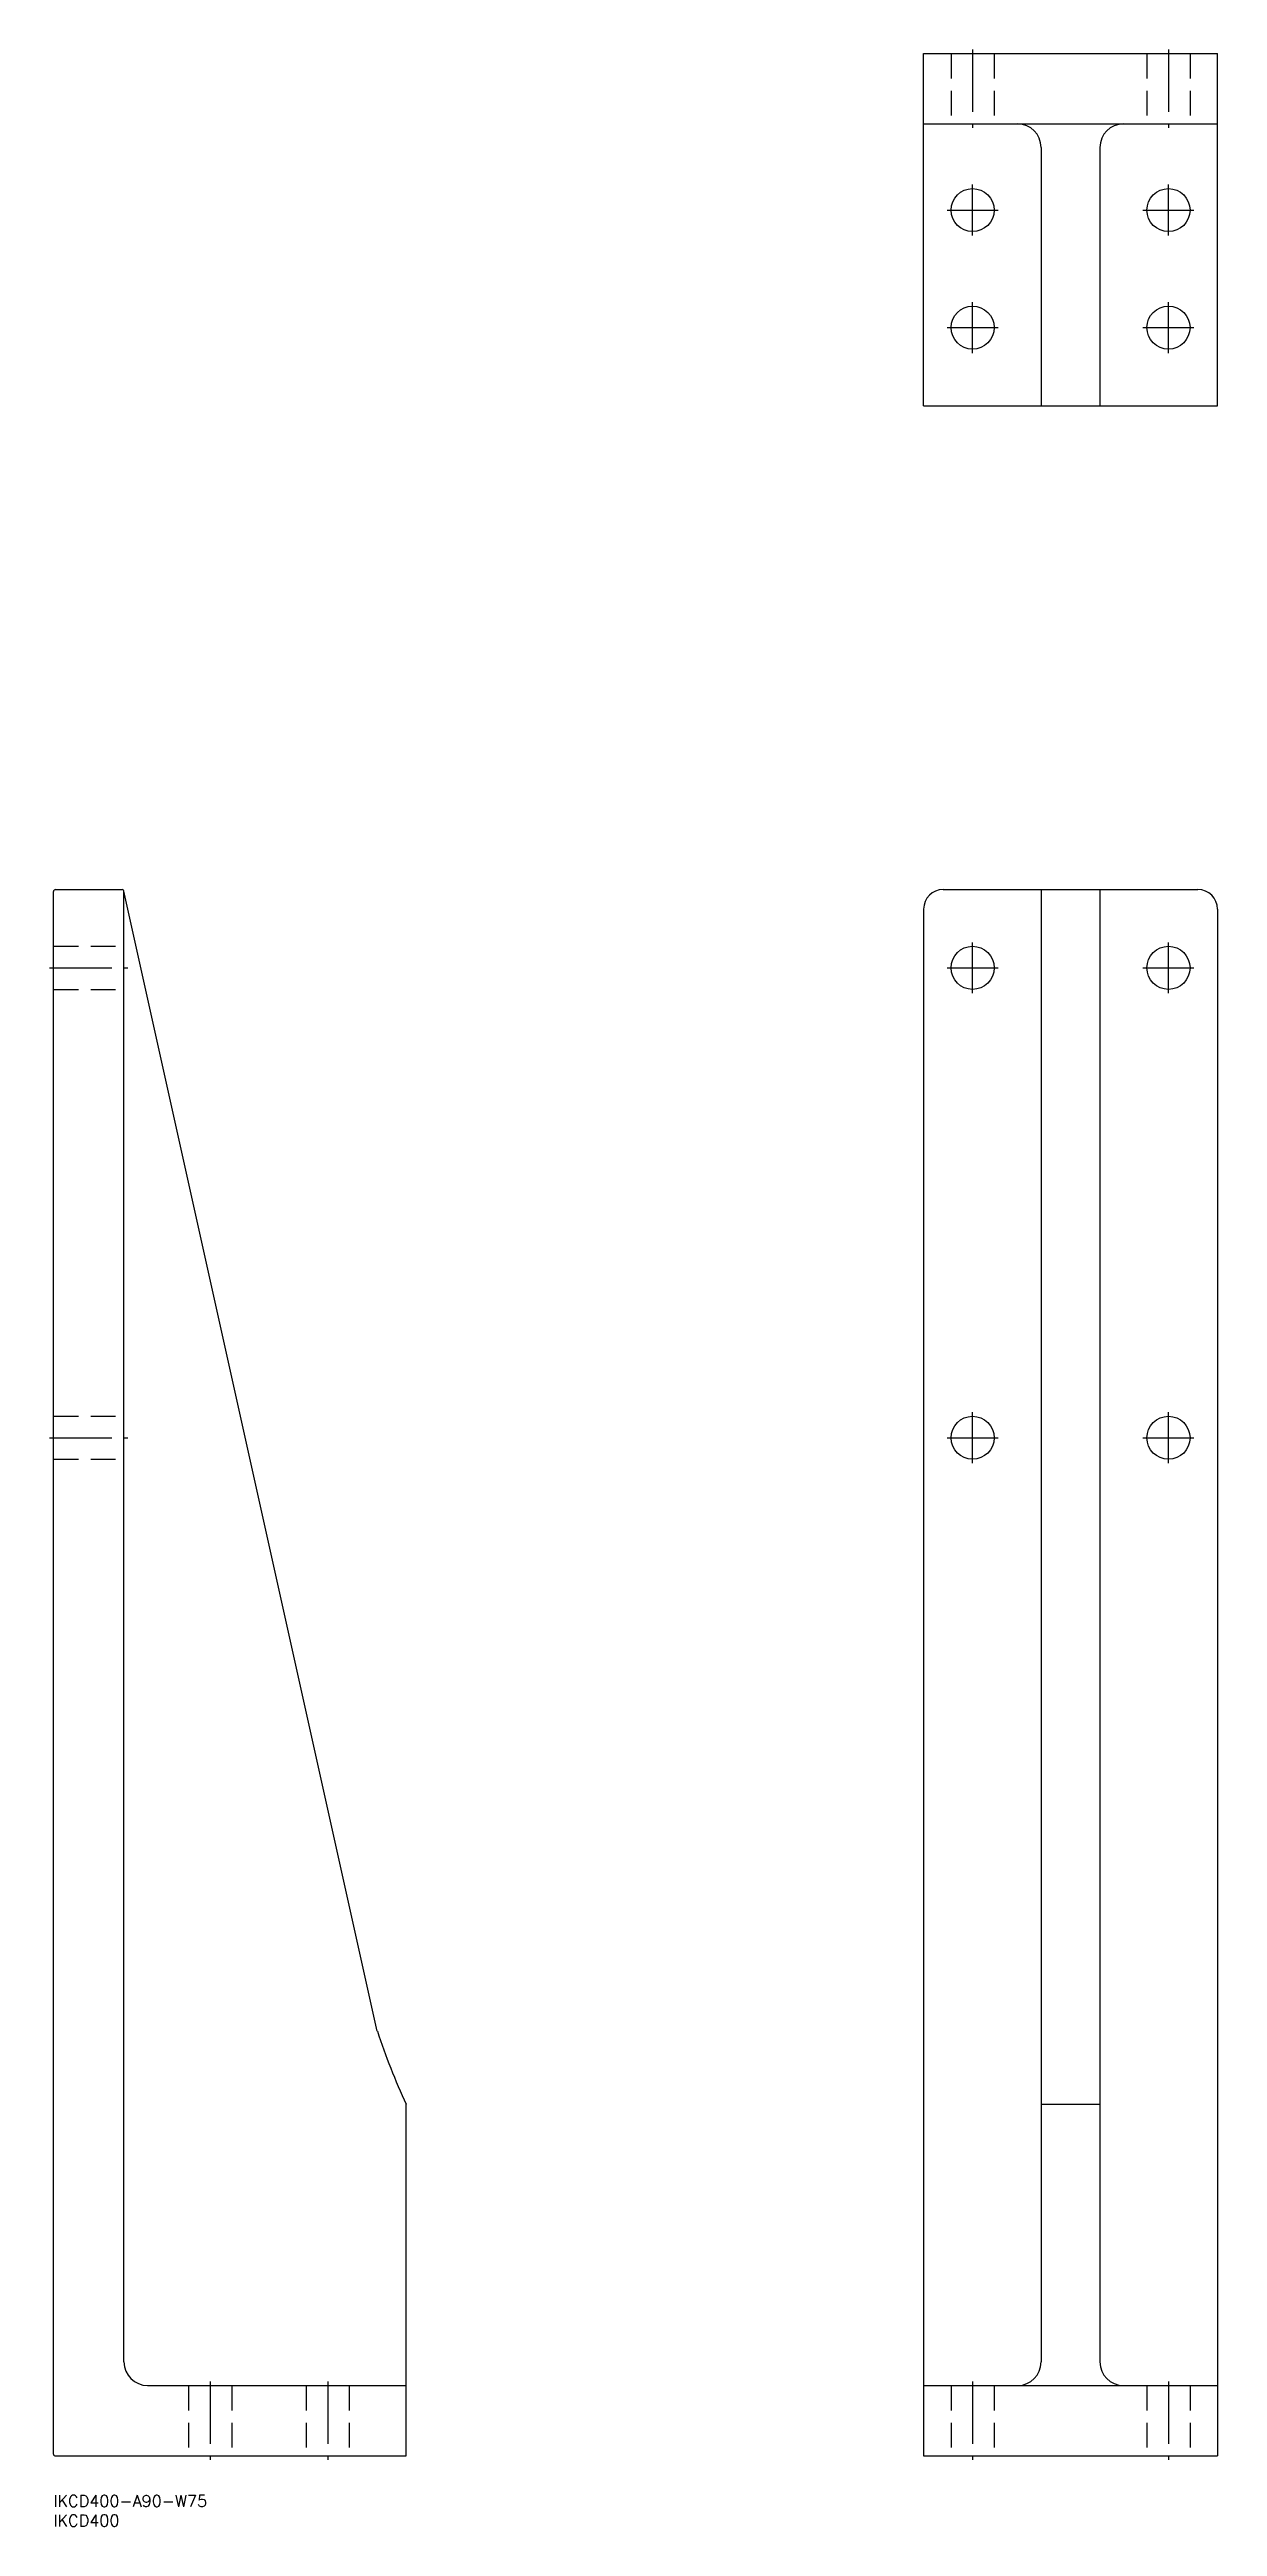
# Model space of a CAD drawing. Extents: x -1 to 297, y -8 to 624.
import ezdxf

# ---------------------------------------------------------------- set-up
doc = ezdxf.new("R2010")
doc.units = 0
doc.header["$LTSCALE"] = 0.5
doc.linetypes.add('CENTER', pattern=[50.8, 31.75, -6.35, 6.35, -6.35])
doc.linetypes.add('DASHED', pattern=[19.05, 12.7, -6.35])
doc.layers.get('0').update_dxf_attribs({"linetype": 'CONTINUOUS'})
for name, color, linetype in [('MSM_CENTER', 1, 'CENTER'), ('MSM_CONTINUOUS', 7, 'CONTINUOUS'), ('MSM_DASHED', 4, 'DASHED'), ('MSM_PART_NUMBER', 7, 'CONTINUOUS')]:
    doc.layers.add(name, color=color, linetype=linetype)
doc.styles.get("Standard").update_dxf_attribs({"font": 'txt.shx', "height": 6, "bigfont": 'bigfont.shx'})

# ---------------------------------------------------------------- blocks, each defined once
blk = doc.blocks.new('*U29')
at = {"layer": 'MSM_PART_NUMBER'}
blk.add_text('IKCD400', height=3, dxfattribs=at).set_placement((0, -8))
blk = doc.blocks.new('*U30')
at = {"layer": 'MSM_PART_NUMBER'}
blk.add_text('IKCD400-A90-W75', height=3, dxfattribs=at).set_placement((0, -3))

msp = doc.modelspace()

# ---------------------------------------------------------------- linework, layer by layer
at = {"color": 7, "linetype": 'CONTINUOUS'}
msp.add_arc((253.62, 174.83), 180, 198.24993, 204.63587, dxfattribs=at)
at = {"layer": 'MSM_CENTER'}
for p, q in [((234.62, 624.49), (234.62, 604.49)), ((284.62, 624.49), (284.62, 604.49)), ((234.62, 576.99), (234.62, 589.99)), ((284.62, 576.99), (284.62, 589.99)), ((228.12, 583.49), (241.12, 583.49)), ((278.12, 583.49), (291.12, 583.49)), ((234.62, 546.99), (234.62, 559.99)), ((284.62, 546.99), (284.62, 559.99)), ((228.12, 553.49), (241.12, 553.49)), ((278.12, 553.49), (291.12, 553.49)), ((234.62, 383.5), (234.62, 396.5)), ((284.62, 383.5), (284.62, 396.5)), ((-1, 390), (19, 390)), ((228.12, 390), (241.12, 390)), ((278.12, 390), (291.12, 390)), ((234.62, 263.5), (234.62, 276.5)), ((284.62, 263.5), (284.62, 276.5)), ((-1, 270), (19, 270)), ((228.12, 270), (241.12, 270)), ((278.12, 270), (291.12, 270)), ((40, 29), (40, 9)), ((70, 29), (70, 9)), ((234.62, 29), (234.62, 9)), ((284.62, 29), (284.62, 9))]:
    msp.add_line(p, q, dxfattribs=at)
at = {"layer": 'MSM_CONTINUOUS'}
for p, q in [((222.12, 623.49), (297.12, 623.49)), ((222.12, 533.49), (222.12, 623.49)), ((297.12, 533.49), (297.12, 623.49)), ((222.12, 605.49), (297.12, 605.49)), ((252.12, 599.49), (252.12, 533.49)), ((267.12, 599.49), (267.12, 533.49)), ((222.12, 533.49), (297.12, 533.49)), ((0, 10.5), (0, 409.5)), ((0.5, 410), (17.5, 410)), ((82.67, 118.46), (17.99, 409.61)), ((18, 34), (18, 409.5)), ((222.12, 405), (222.12, 10)), ((227.12, 410), (292.12, 410)), ((252.12, 410), (252.12, 34)), ((267.12, 410), (267.12, 34)), ((297.12, 405), (297.12, 10)), ((90, 10), (90, 99.8)), ((252.12, 99.8), (267.12, 99.8)), ((24, 28), (90, 28)), ((222.12, 28), (297.12, 28)), ((0.5, 10), (90, 10)), ((222.12, 10), (297.12, 10))]:
    msp.add_line(p, q, dxfattribs=at)
for centre in [(234.62, 583.49), (284.62, 583.49), (234.62, 553.49), (284.62, 553.49), (234.62, 390), (284.62, 390), (234.62, 270), (284.62, 270)]:
    msp.add_circle(centre, 5.5, dxfattribs=at)
for centre, radius, start, end in [((246.12, 599.49), 6, 0, 90), ((273.12, 599.49), 6, 90, 180), ((0.5, 409.5), 0.5, 90, 180), ((17.5, 409.5), 0.5, 0, 90), ((227.12, 405), 5, 90, 180), ((292.12, 405), 5, 0, 90), ((24, 34), 6, 180, 270), ((246.12, 34), 6, 270, 0), ((273.12, 34), 6, 180, 270), ((0.5, 10.5), 0.5, 180, 270)]:
    msp.add_arc(centre, radius, start, end, dxfattribs=at)
at = {"layer": 'MSM_DASHED'}
for p, q in [((229.12, 623.49), (229.12, 605.49)), ((240.12, 623.49), (240.12, 605.49)), ((279.12, 623.49), (279.12, 605.49)), ((290.12, 623.49), (290.12, 605.49)), ((0, 395.5), (18, 395.5)), ((0, 384.5), (18, 384.5)), ((0, 275.5), (18, 275.5)), ((0, 264.5), (18, 264.5)), ((34.5, 28), (34.5, 10)), ((45.5, 28), (45.5, 10)), ((64.5, 28), (64.5, 10)), ((75.5, 28), (75.5, 10)), ((229.12, 28), (229.12, 10)), ((240.12, 28), (240.12, 10)), ((279.12, 28), (279.12, 10)), ((290.12, 28), (290.12, 10))]:
    msp.add_line(p, q, dxfattribs=at)

# ---------------------------------------------------------------- block references
at = {"layer": 'MSM_CONTINUOUS'}
for name in ['*U30', '*U29']:
    msp.add_blockref(name, (0, 0), dxfattribs=at)

doc.saveas('drawing.dxf')
